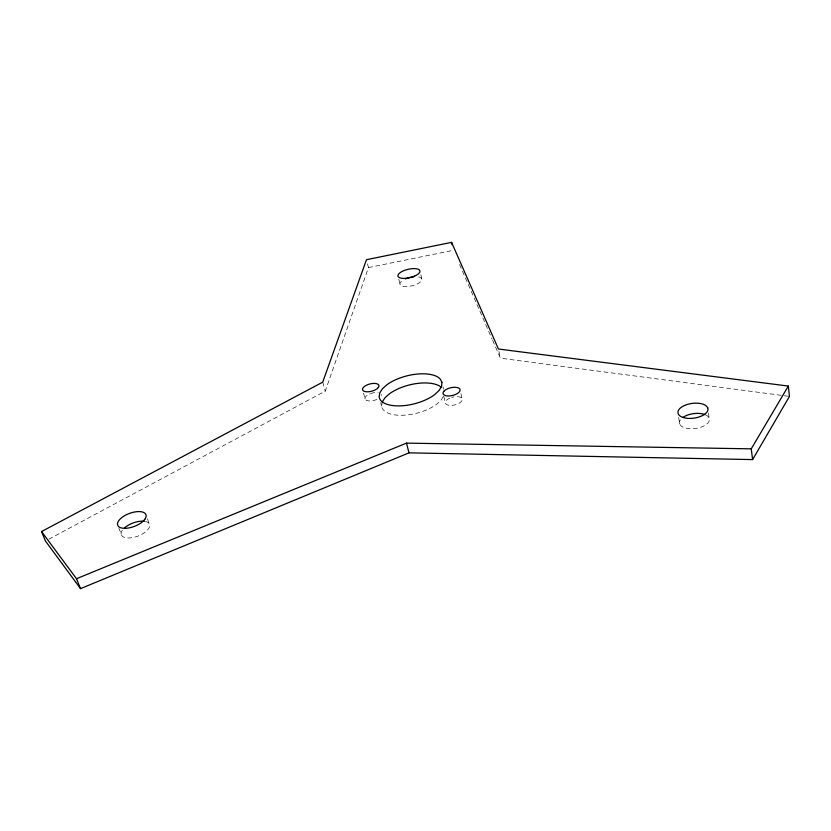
<?xml version="1.0" encoding="UTF-8"?>
<svg xmlns="http://www.w3.org/2000/svg" width="831" height="831" viewBox="0 0 831 831"><rect width="100%" height="100%" fill="white"/><g stroke="black" fill="none" stroke-linecap="round" stroke-linejoin="round"><path stroke-width="0.62" stroke-dasharray="4.16 3.12" d="M443.235 396.584L441.417 399.763L437.002 403.97A32.129 14.605 -14.1 0 1 403.056 415.251A32.129 14.605 -14.1 0 1 381.585 406.099L382.198 402.1M48.873 539.174L325.253 391.1L368.476 267.582L367.333 263.074M370.709 393.582L372.184 393.094A8.445 3.771 -14.8 0 1 378.23 392.627M368.476 267.582L453.352 250.328M492.638 340.398L500.397 358.182L783.031 395.556M784.308 395.722L789.45 396.408M678.688 417.453L679.654 423.862A15.103 7.489 -7.8 0 0 697.105 428.214A15.103 7.489 -7.8 0 0 709.175 418.128L707.95 416.393A15.103 7.489 -7.8 0 0 705.81 414.97M363.469 393.177L365.526 399.763A8.445 3.771 -14.8 0 0 378.136 398.797M118.875 528.204L121.939 535.87A15.041 7.012 -20.6 0 0 132.918 537.543A15.041 7.012 -20.6 0 0 146.422 531.123L148.417 528.921A15.041 7.012 -20.6 0 0 145.456 521.452M459.553 264.549L492.129 339.214M147.43 518.793L149.642 524.797M322.708 382.146L325.253 391.1M380.671 402.63L381.585 406.099M398.776 279.195L399.919 283.849M443.016 386.914L443.577 389.24M443.816 396.429L445.499 403.482M420.818 274.729L421.93 279.393M460.925 393.665L462.296 399.555M498.922 351.316L500.397 358.182M708.448 412.986L709.175 418.128M679.654 423.862L679.509 421.909A15.103 7.489 -7.8 0 1 681.472 418.606M121.16 534.208A15.041 7.012 -20.6 0 1 122.51 530.074M418.647 276.941A11.27 4.321 -13.4 0 1 416.466 284.347L413.796 285.334A11.27 4.321 -13.4 0 1 402.183 286.103A11.27 4.321 -13.4 0 1 401.415 281.345M365.006 398.89A8.445 3.771 -14.8 0 1 370.117 393.78M381.336 394.548A8.445 3.771 -14.8 0 1 381.325 395.566M449.737 398.163A8.694 4.02 -13.3 0 0 446.548 400.199L445.634 401.342A8.694 4.02 -13.3 0 0 446.289 404.344L447.597 404.977A8.694 4.02 -13.3 0 0 455.783 404.645L457.871 403.876A8.694 4.02 -13.3 0 0 462.046 398.537L461.247 397.685A8.694 4.02 -13.3 0 0 456.177 396.657M451.794 397.405A8.694 4.02 -13.3 0 1 453.996 396.886"/><path stroke-width="1.25" d="M752.595 459.595L789.45 396.408L788.328 386.072L498.434 349.02L451.576 242.361L366.471 259.698L322.708 382.146L41.55 531.549L45.445 541.002L80.524 588.639L408.987 452.853L752.595 459.595L751.255 448.844L788.328 386.072M382.198 402.1L384.867 397.914L389.396 393.832A32.129 14.605 -14.1 0 1 441.521 387.381M41.55 531.549L76.504 578.719L406.484 443.12L751.255 448.844M76.504 578.719L80.524 588.639M406.484 443.12L408.987 452.853M451.576 242.361L452.085 244.636M124.536 527.882A15.041 7.012 -20.6 0 1 144.542 521.286M682.957 417.391A15.103 7.489 -7.8 0 1 704.917 414.586M405.435 278.925A11.27 4.321 -13.4 0 1 413.734 276.806M441.915 382.26L441.614 386.197L439.173 390.404L434.727 394.58A32.243 14.459 -14 0 1 400.646 405.86A32.243 14.459 -14 0 1 379.154 396.844L379.777 392.876L382.468 388.731L387.017 384.67A32.243 14.459 -14 0 1 440.077 378.863L441.915 382.26M444.315 390.819L443.39 391.952A8.726 3.978 -13.2 0 0 444.045 394.922L445.343 395.546A8.726 3.978 -13.2 0 0 453.57 395.203L455.658 394.434A8.726 3.978 -13.2 0 0 459.865 389.116L459.055 388.285A8.726 3.978 -13.2 0 0 444.315 390.819M144.854 519.271L142.849 521.473A15.093 6.949 -20.5 0 1 129.272 527.872A15.093 6.949 -20.5 0 1 118.272 526.252L117.503 524.6A15.093 6.949 -20.5 0 1 134.342 512.041A15.093 6.949 -20.5 0 1 144.854 519.271M378.344 387.495L377.253 388.596A8.476 3.74 -14.8 0 1 369.566 391.64A8.476 3.74 -14.8 0 1 363.064 390.612L362.545 389.749A8.476 3.74 -14.8 0 1 367.686 384.67L369.764 383.995A8.476 3.74 -14.8 0 1 378.344 387.495M414.503 276.152L411.833 277.139A11.302 4.269 -13.4 0 1 403.399 278.406L401.113 278.167A11.302 4.269 -13.4 0 1 400.199 272.61A11.302 4.269 -13.4 0 1 414.44 268.59L416.715 268.818A11.302 4.269 -13.4 0 1 414.503 276.152M707.732 407.844L706.506 406.12A15.166 7.427 -7.9 0 0 690.281 403.71A15.166 7.427 -7.9 0 0 677.961 411.677L678.106 413.609A15.166 7.427 -7.9 0 0 695.599 417.879A15.166 7.427 -7.9 0 0 707.732 407.844"/></g></svg>
